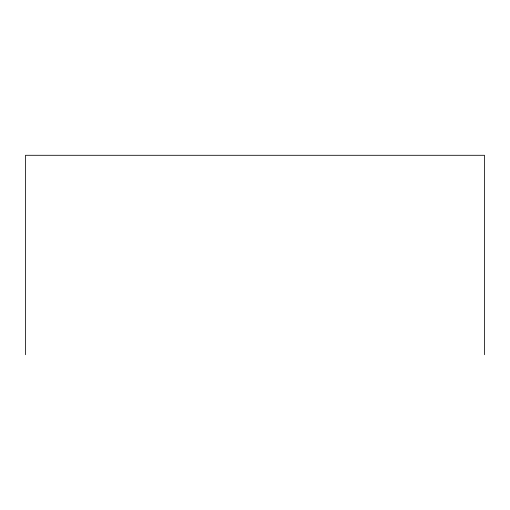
<?xml version="1.0" encoding="UTF-8"?>
<svg xmlns="http://www.w3.org/2000/svg" width="510" height="510" viewBox="0 0 510 510"><rect width="100%" height="100%" fill="white"/><g stroke="black" fill="none" stroke-linecap="round" stroke-linejoin="round"><path stroke-width="0.76" d="M484.5 354.705L484.5 155.295L25.5 155.295L25.5 354.705"/></g></svg>
